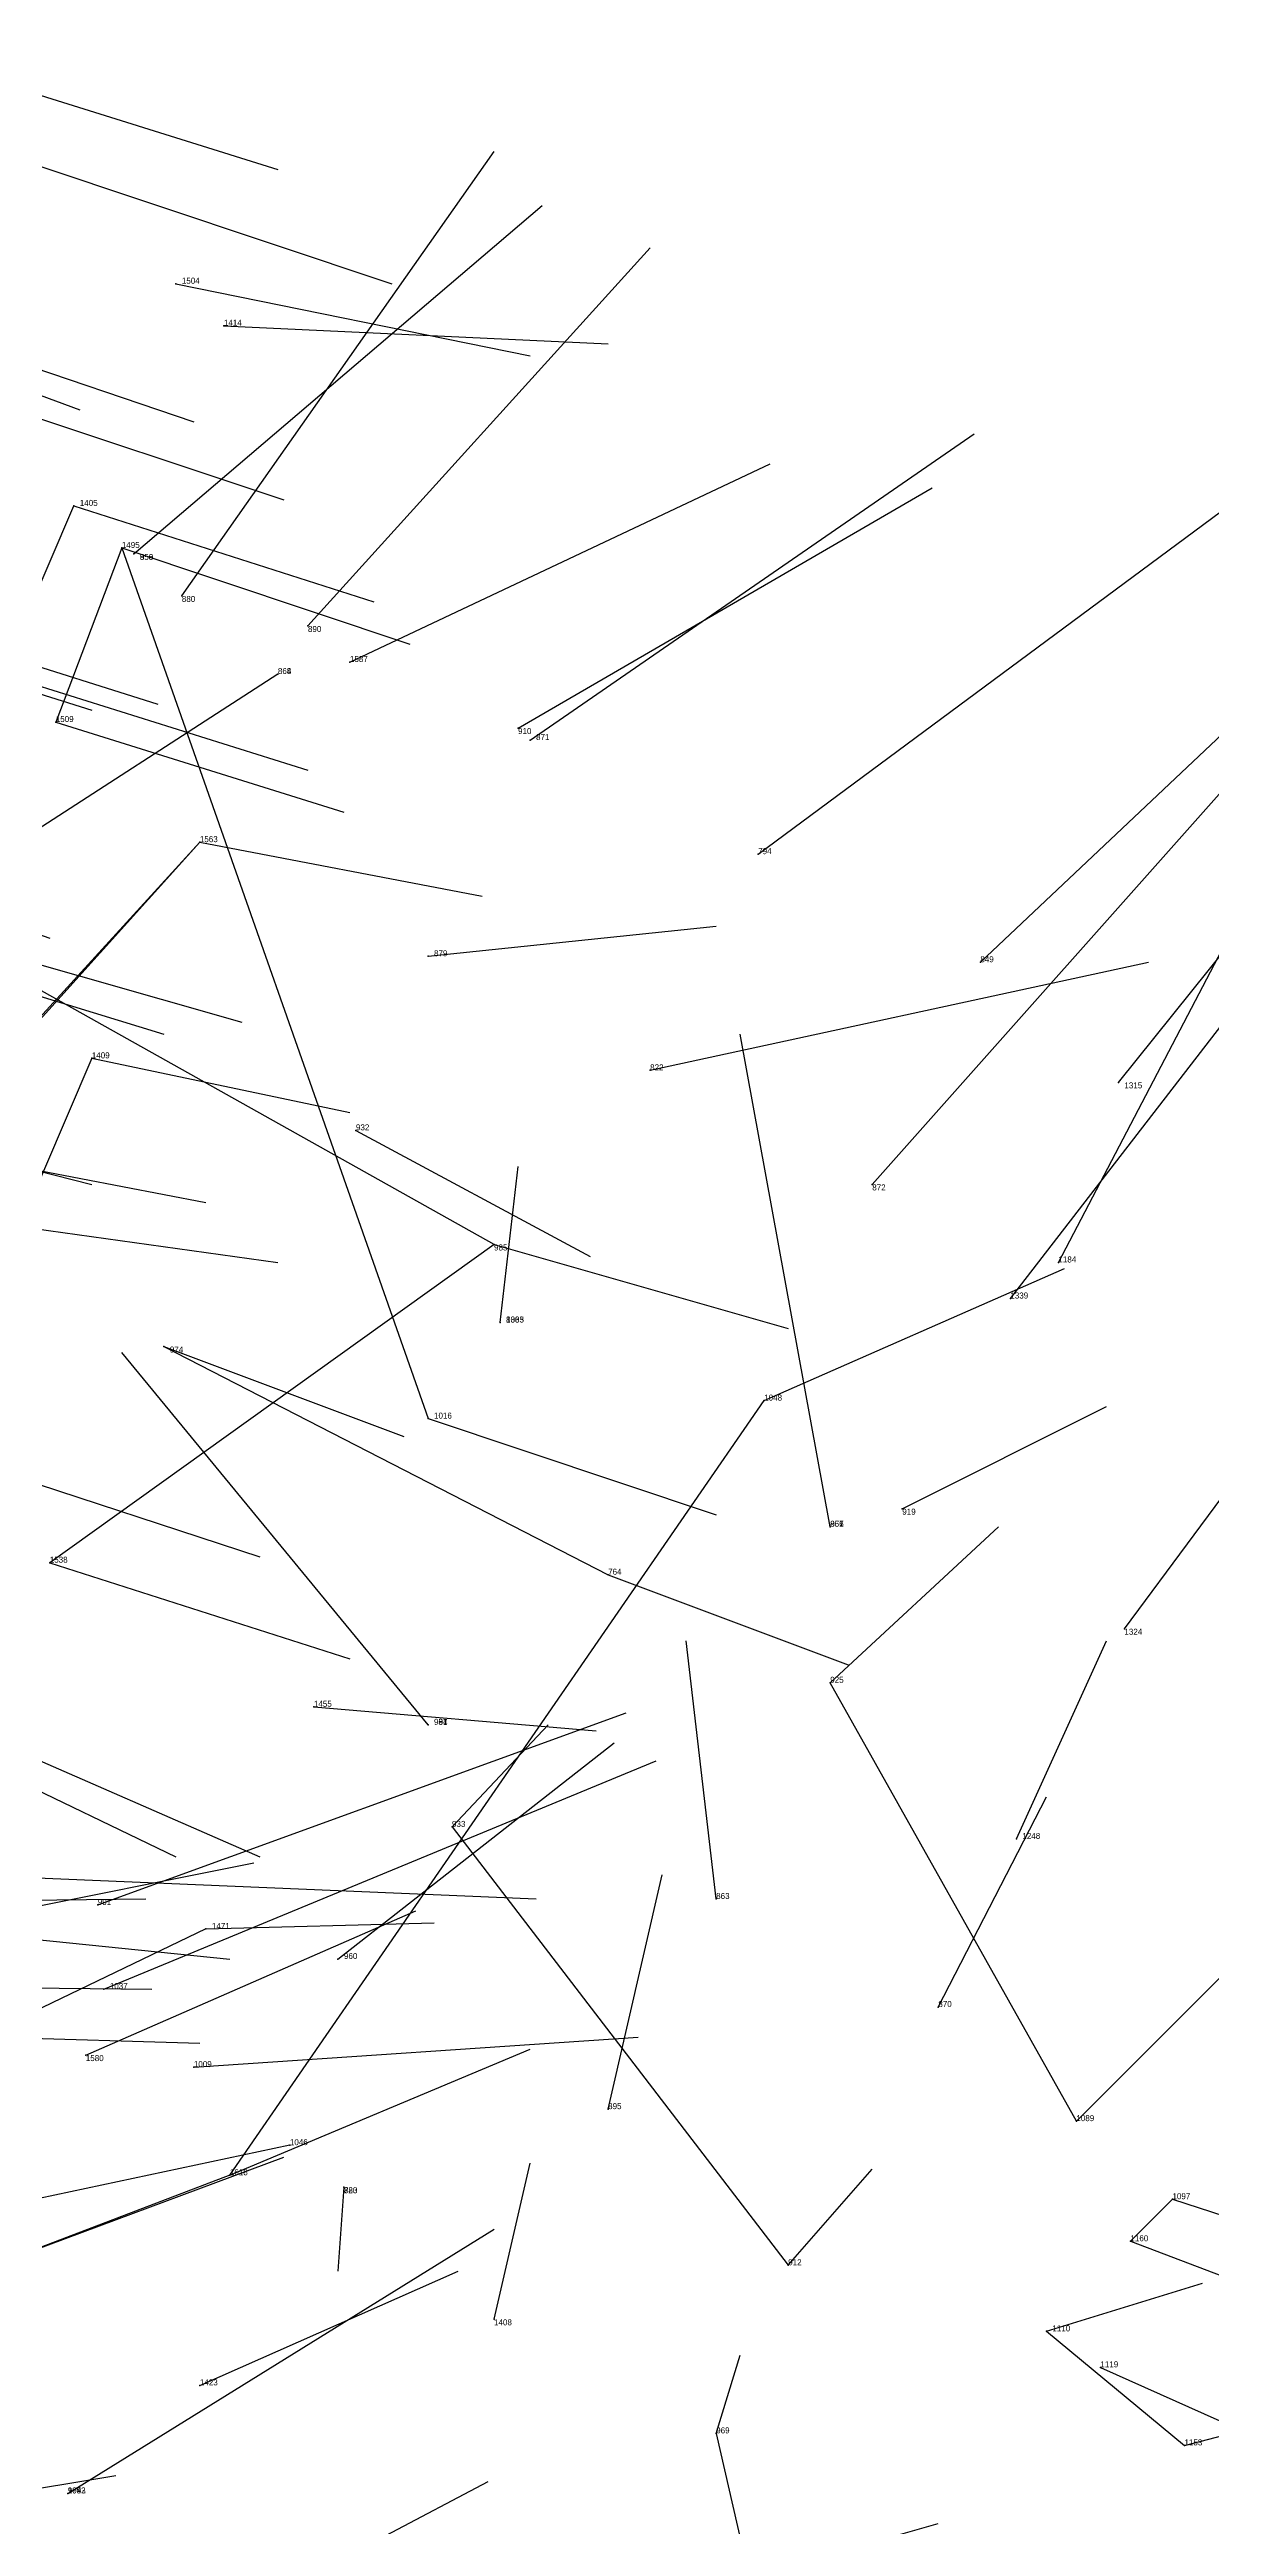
# Model space of a CAD drawing. Extents: x -747426.44 to -747424.45, y -964659.9 to -964657.28.
# Drawn here: x -747425.307 to -747425.1135, y -964657.7365 to -964657.324 of the extents above; entities that cross this region are included whole.
import ezdxf

# ---------------------------------------------------------------- set-up
doc = ezdxf.new("R2010")
doc.units = 0
for name, color, linetype in [('Facilities', 3, 'CONTINUOUS'), ('Facilities_lines', 3, 'CONTINUOUS'), ('Normals', 1, 'CONTINUOUS'), ('Source_points', 5, 'CONTINUOUS'), ('Text', 3, 'CONTINUOUS')]:
    doc.layers.add(name, color=color, linetype=linetype)

msp = doc.modelspace()

# ---------------------------------------------------------------- linework, layer by layer
at = {"layer": 'Facilities', "color": 3}
for p in [(-747425.286, -964657.363, 137.376), (-747425.278, -964657.37, 137.368), (-747425.295, -964657.407, 137.359), (-747425.293, -964657.408, 137.182), (-747425.285, -964657.415, 137.174), (-747425.264, -964657.42, 137.176), (-747425.257, -964657.426, 137.344), (-747425.269, -964657.428, 137.166), (-747425.229, -964657.437, 137.19), (-747425.227, -964657.439, 137.328), (-747425.282, -964657.456, 137.344), (-747425.189, -964657.458, 137.314), (-747425.244, -964657.475, 137.329), (-747425.152, -964657.476, 137.309), (-747425.3, -964657.492, 137.345), (-747425.207, -964657.494, 137.315), (-747425.129, -964657.496, 137.302), (-747425.256, -964657.504, 137.33), (-747425.17, -964657.513, 137.31), (-747425.233, -964657.523, 137.324), (-747425.139, -964657.526, 137.205), (-747425.147, -964657.532, 137.303), (-747425.232, -964657.536, 137.168), (-747425.288, -964657.54, 137.34), (-747425.177, -964657.57, 137.205), (-747425.165, -964657.567, 137.314), (-747425.128, -964657.587, 137.299), (-747425.263, -964657.6, 137.347), (-747425.244, -964657.603, 137.211), (-747425.24, -964657.62, 137.341), (-747425.146, -964657.622, 137.31), (-747425.196, -964657.632, 137.326), (-747425.299, -964657.633, 137.238), (-747425.281, -964657.637, 137.348), (-747425.259, -964657.642, 137.34), (-747425.298, -964657.647, 137.239), (-747425.159, -964657.65, 137.321), (-747425.301, -964657.658, 137.357), (-747425.283, -964657.66, 137.231), (-747425.214, -964657.667, 137.337), (-747425.136, -964657.669, 137.315), (-747425.267, -964657.673, 137.224), (-747425.277, -964657.678, 137.351), (-747425.258, -964657.68, 137.215), (-747425.127, -964657.689, 137.15), (-747425.233, -964657.702, 137.347), (-747425.141, -964657.704, 137.326), (-747425.132, -964657.71, 137.151), (-747425.282, -964657.713, 137.353), (-747425.196, -964657.721, 137.342), (-747425.304, -964657.731, 137.235)]:
    msp.add_point(p, dxfattribs=at)
at = {"layer": 'Facilities_lines', "color": 3}
for p, q in [((-747425.315, -964657.428, 137.378), (-747425.303, -964657.4, 137.368)), ((-747425.295, -964657.407, 137.359), (-747425.306, -964657.436, 137.36)), ((-747425.295, -964657.407, 137.359), (-747425.244, -964657.552, 137.325)), ((-747425.293, -964657.408, 137.182), (-747425.293, -964657.408, 137.182)), ((-747425.269, -964657.428, 137.166), (-747425.269, -964657.428, 137.166)), ((-747425.282, -964657.456, 137.344), (-747425.388, -964657.572, 137.392)), ((-747425.282, -964657.456, 137.344), (-747425.328, -964657.507, 137.363)), ((-747425.233, -964657.523, 137.324), (-747425.324, -964657.472, 137.361)), ((-747425.3, -964657.492, 137.345), (-747425.312, -964657.52, 137.356)), ((-747425.233, -964657.523, 137.324), (-747425.307, -964657.576, 137.351)), ((-747425.232, -964657.536, 137.168), (-747425.232, -964657.536, 137.168)), ((-747425.232, -964657.536, 137.168), (-747425.232, -964657.536, 137.168)), ((-747425.232, -964657.536, 137.168), (-747425.232, -964657.536, 137.168)), ((-747425.288, -964657.54, 137.34), (-747425.214, -964657.578, 137.32)), ((-747425.277, -964657.678, 137.351), (-747425.188, -964657.549, 137.311)), ((-747425.177, -964657.57, 137.205), (-747425.177, -964657.57, 137.205)), ((-747425.177, -964657.57, 137.205), (-747425.177, -964657.57, 137.205)), ((-747425.177, -964657.57, 137.205), (-747425.177, -964657.57, 137.205)), ((-747425.136, -964657.669, 137.315), (-747425.177, -964657.596, 137.315)), ((-747425.244, -964657.603, 137.211), (-747425.244, -964657.603, 137.211)), ((-747425.244, -964657.603, 137.211), (-747425.244, -964657.603, 137.211)), ((-747425.244, -964657.603, 137.211), (-747425.244, -964657.603, 137.211)), ((-747425.24, -964657.62, 137.341), (-747425.184, -964657.693, 137.332)), ((-747425.281, -964657.637, 137.348), (-747425.406, -964657.697, 137.41)), ((-747425.277, -964657.678, 137.351), (-747425.319, -964657.694, 137.368)), ((-747425.258, -964657.68, 137.215), (-747425.258, -964657.68, 137.215)), ((-747425.127, -964657.689, 137.15), (-747425.12, -964657.682, 137.15)), ((-747425.141, -964657.704, 137.326), (-747425.118, -964657.723, 137.32)), ((-747425.196, -964657.721, 137.342), (-747425.185, -964657.769, 137.337)), ((-747425.304, -964657.731, 137.235), (-747425.304, -964657.731, 137.235)), ((-747425.304, -964657.731, 137.235), (-747425.304, -964657.731, 137.235))]:
    msp.add_line(p, q, dxfattribs=at)
at = {"layer": 'Normals', "color": 1}
for p, q in [((-747425.333, -964657.324, 137.398), (-747425.269, -964657.344, 137.472)), ((-747425.31, -964657.343, 137.392), (-747425.25, -964657.363, 137.47)), ((-747425.285, -964657.415, 137.174), (-747425.233, -964657.341, 137.131)), ((-747425.293, -964657.408, 137.182), (-747425.225, -964657.35, 137.137)), ((-747425.293, -964657.408, 137.182), (-747425.225, -964657.35, 137.137)), ((-747425.367, -964657.36, 137.418), (-747425.302, -964657.384, 137.49)), ((-747425.264, -964657.42, 137.176), (-747425.207, -964657.357, 137.124)), ((-747425.286, -964657.363, 137.376), (-747425.227, -964657.375, 137.456)), ((-747425.345, -964657.365, 137.41), (-747425.283, -964657.386, 137.486)), ((-747425.278, -964657.37, 137.368), (-747425.214, -964657.373, 137.444)), ((-747425.328, -964657.379, 137.393), (-747425.268, -964657.399, 137.471)), ((-747425.227, -964657.439, 137.328), (-747425.153, -964657.388, 137.372)), ((-747425.257, -964657.426, 137.344), (-747425.187, -964657.393, 137.408)), ((-747425.229, -964657.437, 137.19), (-747425.16, -964657.397, 137.129)), ((-747425.303, -964657.4, 137.368), (-747425.253, -964657.416, 137.453)), ((-747425.189, -964657.458, 137.314), (-747425.112, -964657.401, 137.341)), ((-747425.295, -964657.407, 137.359), (-747425.247, -964657.423, 137.445)), ((-747425.152, -964657.476, 137.309), (-747425.081, -964657.409, 137.329)), ((-747425.361, -964657.415, 137.412), (-747425.3, -964657.434, 137.489)), ((-747425.346, -964657.415, 137.394), (-747425.289, -964657.433, 137.474)), ((-747425.129, -964657.496, 137.302), (-747425.068, -964657.42, 137.324)), ((-747425.269, -964657.428, 137.166), (-747425.334, -964657.47, 137.23)), ((-747425.269, -964657.428, 137.166), (-747425.334, -964657.47, 137.23)), ((-747425.315, -964657.428, 137.378), (-747425.264, -964657.444, 137.462)), ((-747425.306, -964657.436, 137.36), (-747425.258, -964657.451, 137.446)), ((-747425.139, -964657.526, 137.205), (-747425.093, -964657.438, 137.193)), ((-747425.17, -964657.513, 137.31), (-747425.106, -964657.441, 137.337)), ((-747425.364, -964657.452, 137.395), (-747425.307, -964657.472, 137.475)), ((-747425.147, -964657.532, 137.303), (-747425.086, -964657.453, 137.311)), ((-747425.282, -964657.456, 137.344), (-747425.235, -964657.465, 137.432)), ((-747425.244, -964657.475, 137.329), (-747425.196, -964657.47, 137.417)), ((-747425.34, -964657.472, 137.379), (-747425.288, -964657.488, 137.463)), ((-747425.324, -964657.472, 137.361), (-747425.275, -964657.486, 137.447)), ((-747425.207, -964657.494, 137.315), (-747425.124, -964657.476, 137.368)), ((-747425.177, -964657.57, 137.205), (-747425.192, -964657.488, 137.15)), ((-747425.177, -964657.57, 137.205), (-747425.192, -964657.488, 137.15)), ((-747425.177, -964657.57, 137.205), (-747425.192, -964657.488, 137.15)), ((-747425.177, -964657.57, 137.205), (-747425.192, -964657.488, 137.15)), ((-747425.3, -964657.492, 137.345), (-747425.257, -964657.501, 137.435)), ((-747425.351, -964657.5, 137.38), (-747425.3, -964657.513, 137.465)), ((-747425.256, -964657.504, 137.33), (-747425.217, -964657.525, 137.42)), ((-747425.328, -964657.507, 137.363), (-747425.281, -964657.516, 137.451)), ((-747425.232, -964657.536, 137.168), (-747425.229, -964657.51, 137.264)), ((-747425.232, -964657.536, 137.168), (-747425.229, -964657.51, 137.264)), ((-747425.232, -964657.536, 137.168), (-747425.229, -964657.51, 137.264)), ((-747425.232, -964657.536, 137.168), (-747425.229, -964657.51, 137.264)), ((-747425.312, -964657.52, 137.356), (-747425.269, -964657.526, 137.446)), ((-747425.233, -964657.523, 137.324), (-747425.184, -964657.537, 137.41)), ((-747425.188, -964657.549, 137.311), (-747425.138, -964657.527, 137.395)), ((-747425.128, -964657.587, 137.299), (-747425.085, -964657.529, 137.368)), ((-747425.244, -964657.603, 137.211), (-747425.295, -964657.541, 137.271)), ((-747425.244, -964657.603, 137.211), (-747425.295, -964657.541, 137.271)), ((-747425.244, -964657.603, 137.211), (-747425.295, -964657.541, 137.271)), ((-747425.244, -964657.603, 137.211), (-747425.295, -964657.541, 137.271)), ((-747425.288, -964657.54, 137.34), (-747425.248, -964657.555, 137.43)), ((-747425.165, -964657.567, 137.314), (-747425.131, -964657.55, 137.406)), ((-747425.244, -964657.552, 137.325), (-747425.196, -964657.568, 137.411)), ((-747425.33, -964657.556, 137.357), (-747425.272, -964657.575, 137.437)), ((-747425.177, -964657.596, 137.315), (-747425.149, -964657.57, 137.408)), ((-747425.307, -964657.576, 137.351), (-747425.257, -964657.592, 137.436)), ((-747425.214, -964657.578, 137.32), (-747425.174, -964657.593, 137.411)), ((-747425.196, -964657.632, 137.326), (-747425.201, -964657.589, 137.416)), ((-747425.146, -964657.622, 137.31), (-747425.131, -964657.589, 137.403)), ((-747425.342, -964657.598, 137.369), (-747425.286, -964657.625, 137.447)), ((-747425.299, -964657.633, 137.238), (-747425.211, -964657.601, 137.204)), ((-747425.263, -964657.6, 137.347), (-747425.216, -964657.604, 137.435)), ((-747425.24, -964657.62, 137.341), (-747425.224, -964657.603, 137.438)), ((-747425.32, -964657.604, 137.361), (-747425.272, -964657.625, 137.446)), ((-747425.259, -964657.642, 137.34), (-747425.213, -964657.606, 137.421)), ((-747425.298, -964657.647, 137.239), (-747425.206, -964657.609, 137.226)), ((-747425.159, -964657.65, 137.321), (-747425.141, -964657.615, 137.413)), ((-747425.338, -964657.639, 137.372), (-747425.273, -964657.626, 137.447)), ((-747425.32, -964657.628, 137.235), (-747425.226, -964657.632, 137.201)), ((-747425.32, -964657.628, 137.235), (-747425.226, -964657.632, 137.201)), ((-747425.214, -964657.667, 137.337), (-747425.205, -964657.628, 137.429)), ((-747425.391, -964657.633, 137.249), (-747425.291, -964657.632, 137.252)), ((-747425.391, -964657.633, 137.249), (-747425.291, -964657.632, 137.252)), ((-747425.391, -964657.633, 137.249), (-747425.291, -964657.632, 137.252)), ((-747425.376, -964657.632, 137.24), (-747425.277, -964657.642, 137.234)), ((-747425.301, -964657.658, 137.357), (-747425.246, -964657.634, 137.437)), ((-747425.281, -964657.637, 137.348), (-747425.243, -964657.636, 137.44)), ((-747425.136, -964657.669, 137.315), (-747425.11, -964657.643, 137.408)), ((-747425.39, -964657.646, 137.25), (-747425.29, -964657.647, 137.255)), ((-747425.382, -964657.653, 137.251), (-747425.282, -964657.656, 137.246)), ((-747425.283, -964657.66, 137.231), (-747425.209, -964657.655, 137.164)), ((-747425.277, -964657.678, 137.351), (-747425.227, -964657.657, 137.435)), ((-747425.267, -964657.673, 137.224), (-747425.314, -964657.683, 137.312)), ((-747425.319, -964657.694, 137.368), (-747425.268, -964657.675, 137.452)), ((-747425.233, -964657.702, 137.347), (-747425.227, -964657.676, 137.443)), ((-747425.184, -964657.693, 137.332), (-747425.17, -964657.677, 137.43)), ((-747425.258, -964657.68, 137.215), (-747425.259, -964657.694, 137.314)), ((-747425.258, -964657.68, 137.215), (-747425.259, -964657.694, 137.314)), ((-747425.12, -964657.682, 137.15), (-747425.083, -964657.694, 137.242)), ((-747425.304, -964657.731, 137.235), (-747425.233, -964657.687, 137.18)), ((-747425.304, -964657.731, 137.235), (-747425.233, -964657.687, 137.18)), ((-747425.304, -964657.731, 137.235), (-747425.233, -964657.687, 137.18)), ((-747425.127, -964657.689, 137.15), (-747425.09, -964657.703, 137.242)), ((-747425.282, -964657.713, 137.353), (-747425.239, -964657.694, 137.441)), ((-747425.141, -964657.704, 137.326), (-747425.115, -964657.696, 137.422)), ((-747425.196, -964657.721, 137.342), (-747425.192, -964657.708, 137.441)), ((-747425.132, -964657.71, 137.151), (-747425.094, -964657.727, 137.242)), ((-747425.118, -964657.723, 137.32), (-747425.091, -964657.716, 137.416)), ((-747425.344, -964657.736, 137.379), (-747425.296, -964657.728, 137.466)), ((-747425.251, -964657.738, 137.348), (-747425.234, -964657.729, 137.446)), ((-747425.173, -964657.74, 137.336), (-747425.159, -964657.736, 137.435))]:
    msp.add_line(p, q, dxfattribs=at)
at = {"layer": 'Source_points', "color": 5}
for p in [(-747425.303, -964657.4, 137.368), (-747425.293, -964657.408, 137.182), (-747425.269, -964657.428, 137.166), (-747425.306, -964657.436, 137.36), (-747425.232, -964657.536, 137.168), (-747425.232, -964657.536, 137.168), (-747425.232, -964657.536, 137.168), (-747425.188, -964657.549, 137.311), (-747425.244, -964657.552, 137.325), (-747425.177, -964657.57, 137.205), (-747425.177, -964657.57, 137.205), (-747425.177, -964657.57, 137.205), (-747425.307, -964657.576, 137.351), (-747425.214, -964657.578, 137.32), (-747425.177, -964657.596, 137.315), (-747425.244, -964657.603, 137.211), (-747425.244, -964657.603, 137.211), (-747425.244, -964657.603, 137.211), (-747425.258, -964657.68, 137.215), (-747425.12, -964657.682, 137.15), (-747425.184, -964657.693, 137.332), (-747425.118, -964657.723, 137.32), (-747425.304, -964657.731, 137.235), (-747425.304, -964657.731, 137.235)]:
    msp.add_point(p, dxfattribs=at)

# ---------------------------------------------------------------- texts
at = {"layer": 'Text', "color": 3}
for s, p in [('1504', (-747425.285, -964657.363, 137.376)), ('1414', (-747425.278, -964657.37, 137.368)), ('1405', (-747425.302, -964657.4, 137.368)), ('1495', (-747425.295, -964657.407, 137.359)), ('950', (-747425.292, -964657.409, 137.182)), ('858', (-747425.292, -964657.409, 137.182)), ('880', (-747425.285, -964657.416, 137.174)), ('890', (-747425.264, -964657.421, 137.176)), ('1587', (-747425.257, -964657.426, 137.344)), ('868', (-747425.269, -964657.428, 137.166)), ('864', (-747425.269, -964657.428, 137.166)), ('1509', (-747425.306, -964657.436, 137.36)), ('910', (-747425.229, -964657.438, 137.19)), ('871', (-747425.226, -964657.439, 137.328)), ('1563', (-747425.282, -964657.456, 137.344)), ('794', (-747425.189, -964657.458, 137.314)), ('879', (-747425.243, -964657.475, 137.329)), ('849', (-747425.152, -964657.476, 137.309)), ('1409', (-747425.3, -964657.492, 137.345)), ('822', (-747425.207, -964657.494, 137.315)), ('1315', (-747425.128, -964657.497, 137.302)), ('932', (-747425.256, -964657.504, 137.33)), ('872', (-747425.17, -964657.514, 137.31)), ('985', (-747425.233, -964657.524, 137.324)), ('1184', (-747425.139, -964657.526, 137.205)), ('1339', (-747425.147, -964657.532, 137.303)), ('800', (-747425.231, -964657.536, 137.168)), ('836', (-747425.231, -964657.536, 137.168)), ('1033', (-747425.231, -964657.536, 137.168)), ('1005', (-747425.231, -964657.536, 137.168)), ('974', (-747425.287, -964657.541, 137.34)), ('1048', (-747425.188, -964657.549, 137.311)), ('1016', (-747425.243, -964657.552, 137.325)), ('966', (-747425.177, -964657.57, 137.205)), ('851', (-747425.177, -964657.57, 137.205)), ('856', (-747425.177, -964657.57, 137.205)), ('957', (-747425.177, -964657.57, 137.205)), ('919', (-747425.165, -964657.568, 137.314)), ('1538', (-747425.307, -964657.576, 137.351)), ('764', (-747425.214, -964657.578, 137.32)), ('1324', (-747425.128, -964657.588, 137.299)), ('925', (-747425.177, -964657.596, 137.315)), ('1455', (-747425.263, -964657.6, 137.347)), ('997', (-747425.243, -964657.603, 137.211)), ('904', (-747425.243, -964657.603, 137.211)), ('951', (-747425.243, -964657.603, 137.211)), ('984', (-747425.243, -964657.603, 137.211)), ('933', (-747425.24, -964657.62, 137.341)), ('1248', (-747425.145, -964657.622, 137.31)), ('991', (-747425.299, -964657.633, 137.238)), ('863', (-747425.196, -964657.632, 137.326)), ('1471', (-747425.28, -964657.637, 137.348)), ('960', (-747425.258, -964657.642, 137.34)), ('1037', (-747425.297, -964657.647, 137.239)), ('870', (-747425.159, -964657.65, 137.321)), ('1580', (-747425.301, -964657.659, 137.357)), ('1009', (-747425.283, -964657.66, 137.231)), ('895', (-747425.214, -964657.667, 137.337)), ('1089', (-747425.136, -964657.669, 137.315)), ('1046', (-747425.267, -964657.673, 137.224)), ('1618', (-747425.277, -964657.678, 137.351)), ('820', (-747425.258, -964657.681, 137.215)), ('783', (-747425.258, -964657.681, 137.215)), ('1097', (-747425.12, -964657.682, 137.15)), ('1160', (-747425.127, -964657.689, 137.15)), ('912', (-747425.184, -964657.693, 137.332)), ('1408', (-747425.233, -964657.703, 137.347)), ('1110', (-747425.14, -964657.704, 137.326)), ('1119', (-747425.132, -964657.71, 137.151)), ('1423', (-747425.282, -964657.713, 137.353)), ('969', (-747425.196, -964657.721, 137.342)), ('1153', (-747425.118, -964657.723, 137.32)), ('999', (-747425.304, -964657.731, 137.235)), ('1052', (-747425.304, -964657.731, 137.235)), ('1043', (-747425.304, -964657.731, 137.235))]:
    msp.add_text(s, height=0.001, dxfattribs=at).set_placement(p)

doc.saveas('drawing.dxf')
